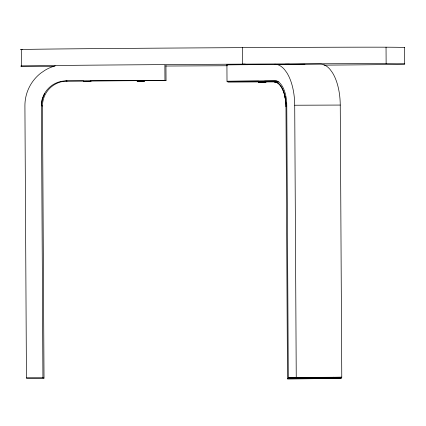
<?xml version="1.0" encoding="UTF-8"?>
<svg xmlns="http://www.w3.org/2000/svg" width="426" height="426" viewBox="0 0 426 426"><rect width="100%" height="100%" fill="white"/><g stroke="black" fill="none" stroke-linecap="round" stroke-linejoin="round"><path stroke-width="0.64" d="M44.655 93.395L42.217 99.38L41.413 105.786L42.935 377.953L44.016 378.123L42.488 105.957A24.745 24.74 -81.1 0 1 67.084 81.073L83.688 80.977M260.664 82.394L262.017 82.399M88.912 81.579L87.431 81.574M260.02 81.728L265.132 81.696L262.895 81.723M137.3 80.94L144.329 80.908M264.807 81.403L265.132 81.398L258.614 81.441M289.573 64.251C290.154 64.225 280.207 64.321 287.353 64.251M226.92 64.789L320.139 64.054A41.237 19.873 89.8 0 1 330.107 69.465L332.285 72.436A41.237 19.873 89.8 0 1 340.246 105.062L341.774 377.228L333.824 377.319L288.295 377.489L286.767 105.323A24.745 11.923 89.8 0 0 274.706 80.722L227.01 81.281L226.92 64.789L248.001 64.709M279.073 64.539L304.904 64.235M277.177 81.057L264.562 81.142M288.295 377.489L341.774 377.228M289.19 64.257L287.454 64.267M260.675 81.712L258.486 81.733L261.452 81.728M88.704 81.286L90.962 81.265L83.443 81.302L83.73 81.307M139.323 81.222L137.06 81.249L140.367 81.238M88.709 81.59L83.459 81.606L90.962 81.563L85.269 81.595L86.979 81.59M260.355 81.723L263.55 81.701L262.118 81.707M264.929 81.92L278.939 81.893M263.566 82.394L265.52 82.378L261.655 82.383M274.222 81.925A24.745 11.614 89.6 0 1 285.968 106.676L285.58 100.275L284.344 94.306M285.968 106.676L287.497 378.847L341.12 378.512L341.114 377.18M341.12 378.512L287.497 378.847M245.317 64.118L242.426 64.134A239.46 0.809 -0.3 0 0 21.391 66.158L21.3 49.666A239.46 0.809 -0.3 0 1 242.33 47.637A138.397 0.469 -0.3 0 1 386.041 47.195A419.887 1.422 -0.3 0 1 404.562 47.547M42.488 105.957L41.413 105.786A24.745 24.74 -81.1 0 1 66.009 80.903L166.034 80.514L165.948 65.338M90.328 80.94L137.481 80.674M144.121 80.636L166.034 80.514M85.807 81.302L86.766 81.297M140.276 81.217L142.22 81.206M262.73 82.399L258.886 82.41L263.891 82.378L262.363 82.383M55.252 65.876A41.237 41.231 -81.1 0 0 45.332 70.05L40.864 73.075A41.237 41.231 -81.1 0 0 24.916 105.882L26.444 378.048L42.935 377.953M44.016 378.123L26.444 378.048M141.049 81.217L144.574 81.206L138.881 81.238L140.58 81.233M227.01 81.281L258.635 81.164M262.528 82.074C275.175 82.058 249.418 82.117 261.852 82.106M274.616 64.225A41.237 19.873 89.8 0 1 284.579 69.635L286.757 72.606A41.237 19.873 89.8 0 1 294.717 105.233L340.246 105.062M277.635 81.552L227.772 81.893L258.96 81.914M66.009 80.903L67.084 81.073M404.609 47.478L404.7 63.975M386.041 47.195L386.132 63.687A419.887 1.422 -0.3 0 1 390.93 64.443A138.397 0.469 -0.3 0 1 323.973 65.141M333.372 377.175L333.377 378.506M294.717 105.233L296.246 377.399M242.33 47.637L242.426 64.134A138.397 0.469 -0.3 0 1 386.132 63.687M164.873 65.167L164.958 80.344M274.291 81.925A24.745 11.614 89.6 0 1 285.926 103.449M227.463 65.737A237.548 0.804 -0.3 0 1 165.746 66.025M54.24 66.323A237.548 0.804 -0.3 0 1 21.391 66.158M22.237 49.693A237.548 0.804 -0.3 0 1 21.3 49.666"/></g></svg>
